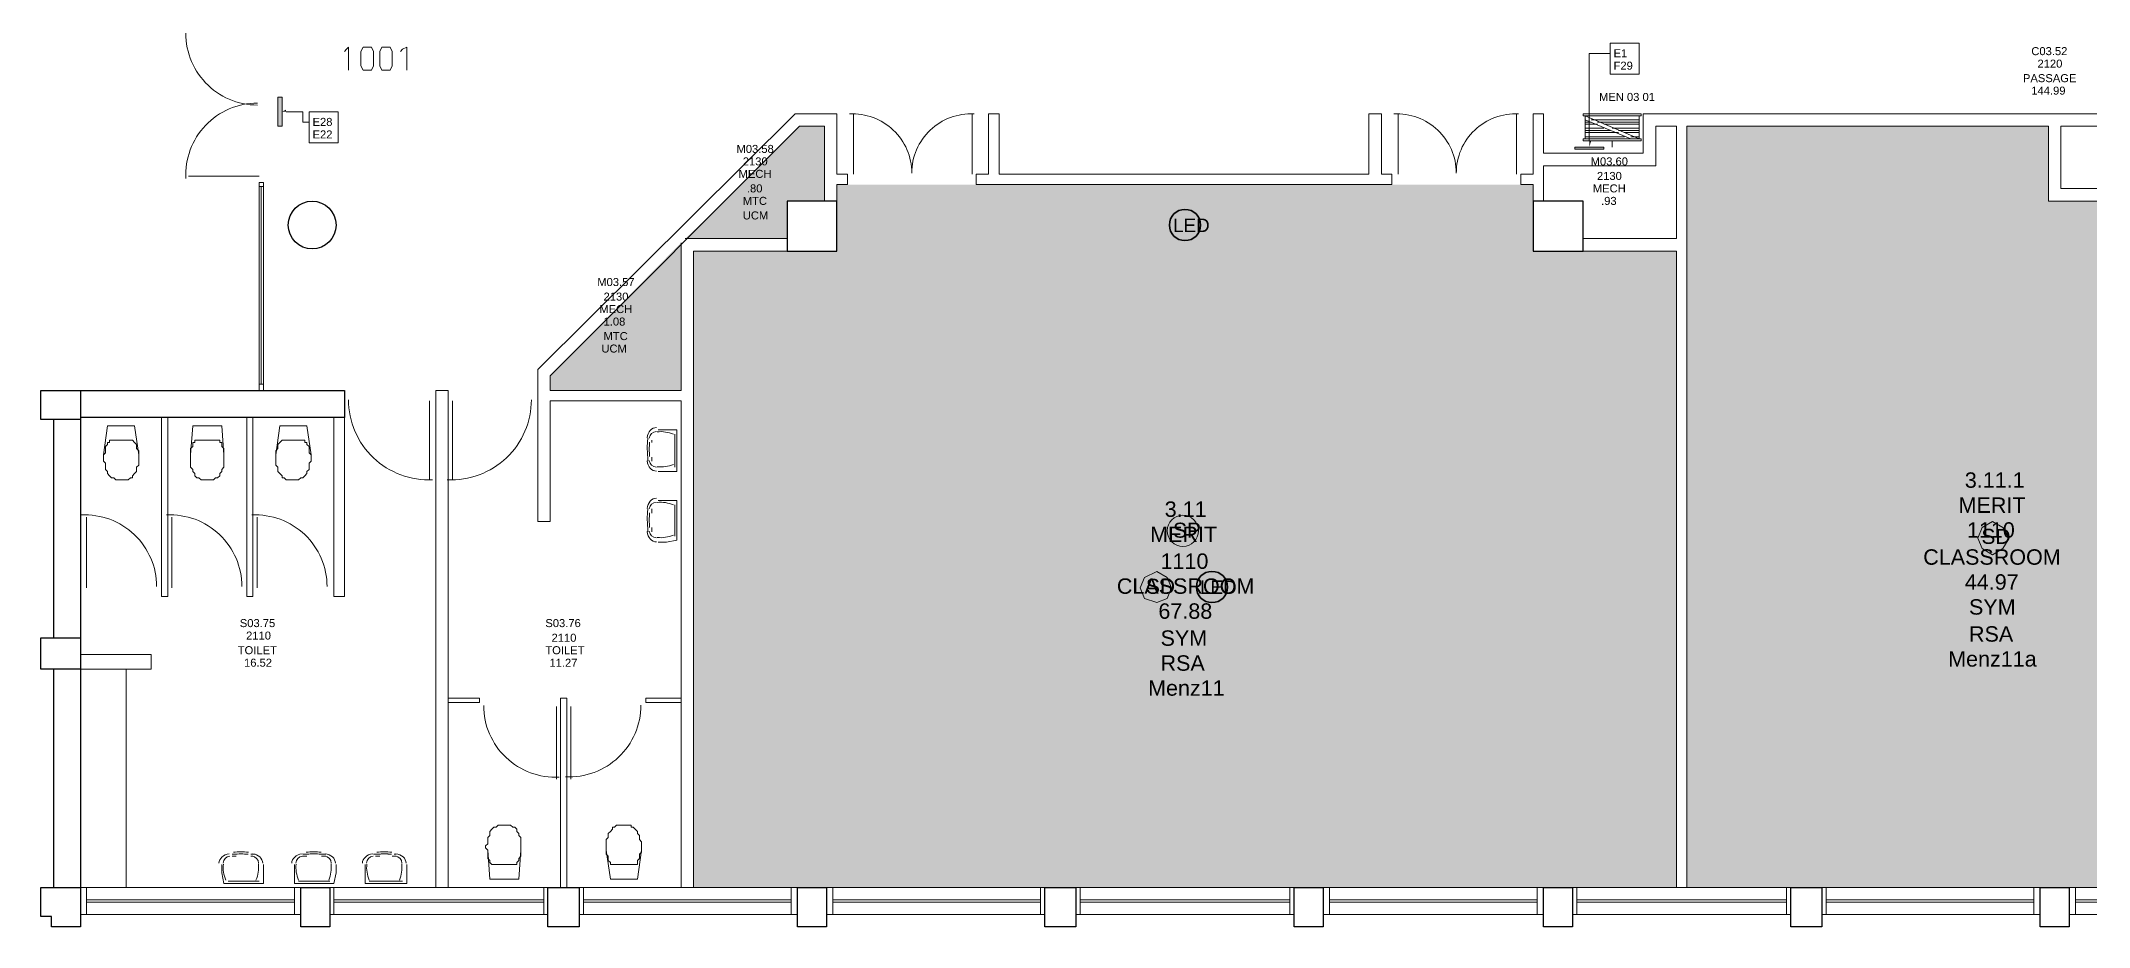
# Model space of a CAD drawing. Header units: millimetres. Extents: x -59 to 47, y 152 to 919.
# Drawn here: x -43.6 to -22.74, y 299.96 to 308.97 of the extents above; entities that cross this region are included whole.
import ezdxf

# ---------------------------------------------------------------- set-up
doc = ezdxf.new("R2010")
doc.units = ezdxf.units.MM
for name, color, linetype, true_color in [('PDF_0', 7, 'Continuous', 0xed1f24), ('PDF_014403$_PS_ELECTRONICS', 7, 'Continuous', 0xffff7f), ('PDF_014403$_ps_FIRE_ALARM', 7, 'Continuous', 0x37dd00), ('PDF_014403$_ps_LIGHTING', 7, 'Continuous', 0xffff7f), ('PDF_014403$HL-TMP', 7, 'Continuous', 0x99cde0)]:
    doc.layers.add(name, color=color, linetype=linetype, true_color=true_color)
for name, color, linetype in [('PDF_014403$_ps_TEXTBOLD$FIRE', 2, 'Continuous'), ('PDF_014403$BL', 7, 'Continuous'), ('PDF_014403$DR', 7, 'Continuous'), ('PDF_014403$FI', 7, 'Continuous'), ('PDF_014403$FI-DSG', 7, 'Continuous'), ('PDF_014403$PL-TOIL', 7, 'Continuous'), ('PDF_014403$WA', 7, 'Continuous'), ('PDF_014403$WA-COL', 7, 'Continuous'), ('PDF_014403$WA-EXT', 7, 'Continuous'), ('PDF_014403$WA-PART', 7, 'Continuous'), ('PDF_014403$WN', 7, 'Continuous'), ('PDF_Text', 7, 'Continuous')]:
    doc.layers.add(name, color=color, linetype=linetype)
doc.styles.add('PDF ArialMT', font='arial.ttf')

msp = doc.modelspace()

# ---------------------------------------------------------------- linework, layer by layer
at = {"layer": 'PDF_0', "color": 7, "lineweight": 0}
msp.add_lwpolyline([(-32.238, 303.26), (-32.132, 303.302), (-32.089, 303.408), (-32.132, 303.514), (-32.238, 303.577), (-32.365, 303.514), (-32.407, 303.408), (-32.365, 303.302)], close=True, dxfattribs=at)
at = {"layer": 'PDF_014403$_PS_ELECTRONICS', "lineweight": 0}
msp.add_lwpolyline([(-23.728, 303.747), (-23.623, 303.81), (-23.559, 303.916), (-23.623, 304.022), (-23.728, 304.085), (-23.834, 304.022), (-23.877, 303.916), (-23.834, 303.81)], close=True, dxfattribs=at)
msp.add_lwpolyline([(-23.728, 303.747), (-23.623, 303.81), (-23.559, 303.916), (-23.623, 304.022), (-23.728, 304.085), (-23.834, 304.022), (-23.877, 303.916), (-23.834, 303.81)], close=True, dxfattribs=at)
at = {"layer": 'PDF_014403$_ps_FIRE_ALARM', "lineweight": 18}
msp.add_circle((-31.973, 303.99), 0.159, dxfattribs=at)
msp.add_circle((-31.973, 303.99), 0.159, dxfattribs=at)
at = {"layer": 'PDF_014403$_ps_LIGHTING', "lineweight": 35}
for centre in [(-31.952, 307.102), (-31.952, 307.102), (-31.677, 303.418), (-31.677, 303.418)]:
    msp.add_circle(centre, 0.159, dxfattribs=at)
at = {"layer": 'PDF_014403$_ps_TEXTBOLD$FIRE', "lineweight": 20}
for points in [[(-40.514, 308.869), (-40.493, 308.89), (-40.472, 308.911), (-40.472, 308.679)], [(-39.942, 308.869), (-39.921, 308.89), (-39.879, 308.911), (-39.879, 308.679)]]:
    msp.add_lwpolyline(points, dxfattribs=at)
for points in [[(-40.302, 308.911), (-40.323, 308.911), (-40.345, 308.869), (-40.345, 308.806), (-40.345, 308.784), (-40.345, 308.721), (-40.323, 308.679), (-40.302, 308.679), (-40.281, 308.679), (-40.239, 308.679), (-40.218, 308.721), (-40.218, 308.784), (-40.218, 308.806), (-40.218, 308.869), (-40.239, 308.911), (-40.281, 308.911)], [(-40.091, 308.911), (-40.133, 308.911), (-40.154, 308.869), (-40.154, 308.806), (-40.154, 308.784), (-40.154, 308.721), (-40.133, 308.679), (-40.091, 308.679), (-40.048, 308.679), (-40.027, 308.721), (-40.027, 308.784), (-40.027, 308.806), (-40.027, 308.869), (-40.048, 308.911)]]:
    msp.add_lwpolyline(points, close=True, dxfattribs=at)
at = {"layer": 'PDF_014403$BL', "lineweight": 9}
for points in [[(-41.382, 307.536), (-41.382, 305.419)], [(-41.339, 305.419), (-41.339, 307.536)], [(-40.958, 300.36), (-43.202, 300.36)], [(-38.44, 300.36), (-40.662, 300.36)], [(-35.899, 300.36), (-38.122, 300.36)], [(-33.381, 300.36), (-35.603, 300.36)], [(-30.841, 300.36), (-33.063, 300.36)], [(-28.3, 300.36), (-30.544, 300.36)], [(-25.782, 300.36), (-28.004, 300.36)], [(-23.242, 300.36), (-25.464, 300.36)], [(-20.701, 300.36), (-22.945, 300.36)], [(-43.202, 300.085), (-40.958, 300.085)], [(-40.662, 300.085), (-38.44, 300.085)], [(-38.122, 300.085), (-35.899, 300.085)], [(-35.603, 300.085), (-33.381, 300.085)], [(-33.063, 300.085), (-30.841, 300.085)], [(-30.544, 300.085), (-28.3, 300.085)], [(-28.004, 300.085), (-25.782, 300.085)], [(-25.464, 300.085), (-23.242, 300.085)], [(-22.945, 300.085), (-20.701, 300.085)]]:
    msp.add_lwpolyline(points, dxfattribs=at)
at = {"layer": 'PDF_014403$DR', "lineweight": 0}
for points in [[(-34.101, 308.233, 0.429407), (-34.735, 307.631, 0.429407), (-35.37, 308.233)], [(-28.555, 308.233, 0.429407), (-29.189, 307.631, 0.429407), (-29.824, 308.233)]]:
    msp.add_lwpolyline(points, format="xyb", dxfattribs=at)
for points in [[(-35.328, 307.62), (-35.328, 308.234), (-35.328, 307.62)], [(-34.121, 307.62), (-34.121, 308.234), (-34.121, 307.62)], [(-29.782, 307.62), (-29.782, 308.234), (-29.782, 307.62)], [(-28.576, 307.62), (-28.576, 308.234), (-28.576, 307.62)], [(-41.382, 307.599), (-42.101, 307.599), (-41.382, 307.599)], [(-39.646, 305.313), (-39.646, 304.509), (-39.646, 305.313)], [(-39.413, 305.313), (-39.413, 304.509), (-39.413, 305.313)], [(-43.139, 303.408), (-43.139, 304.128), (-43.139, 303.408)], [(-42.271, 303.408), (-42.271, 304.128), (-42.271, 303.408)], [(-41.403, 303.408), (-41.403, 304.128), (-41.403, 303.408)], [(-38.355, 302.201), (-38.355, 301.461), (-38.355, 302.201)], [(-38.207, 302.201), (-38.207, 301.461), (-38.207, 302.201)]]:
    msp.add_lwpolyline(points, dxfattribs=at)
for centre, radius, start, end in [((-41.399, 309.053), 0.73, 177.0447, 270), ((-41.399, 307.613), 0.73, 90, 182.9553), ((-39.657, 305.324), 0.815, 179.9994, 272.9549), ((-39.424, 305.324), 0.815, 267.0451, 0.0006), ((-43.156, 303.422), 0.73, 0, 92.9553), ((-42.288, 303.422), 0.73, 0, 92.9553), ((-41.42, 303.422), 0.73, 0, 92.9553), ((-38.365, 302.212), 0.73, 179.9995, 272.9562), ((-38.224, 302.215), 0.73, 267.0447, 360)]:
    msp.add_arc(centre, radius, start, end, dxfattribs=at)
at = {"layer": 'PDF_014403$FI', "lineweight": 9}
for points in [[(-27.306, 308.234), (-27.306, 308.213), (-27.898, 308.213), (-27.898, 308.234)], [(-27.306, 307.959), (-27.898, 307.959), (-27.898, 307.98), (-27.877, 307.98), (-27.327, 307.98), (-27.306, 307.98)]]:
    msp.add_lwpolyline(points, close=True, dxfattribs=at)
for points in [[(-27.877, 307.98), (-27.877, 308.213), (-27.327, 308.213), (-27.327, 307.98), (-27.877, 308.213)], [(-27.411, 307.98), (-27.877, 308.171)], [(-27.877, 308.149), (-27.814, 308.149)], [(-27.75, 308.128), (-27.877, 308.128)], [(-27.327, 308.171), (-27.814, 308.171)], [(-27.75, 308.149), (-27.327, 308.149)], [(-27.327, 308.128), (-27.687, 308.128)], [(-27.877, 308.086), (-27.687, 308.086)], [(-27.623, 308.065), (-27.877, 308.065)], [(-27.877, 308.044), (-27.538, 308.044)], [(-27.475, 308.001), (-27.877, 308.001)], [(-27.602, 308.086), (-27.327, 308.086)], [(-27.602, 307.959), (-27.602, 307.895)], [(-27.327, 308.065), (-27.538, 308.065)], [(-27.475, 308.044), (-27.327, 308.044)], [(-27.327, 308.001), (-27.411, 308.001)]]:
    msp.add_lwpolyline(points, dxfattribs=at)
at = {"layer": 'PDF_014403$FI-DSG', "lineweight": 9}
for points in [[(-27.623, 308.954), (-27.327, 308.954), (-27.327, 308.636), (-27.623, 308.636)], [(-41.191, 308.403), (-41.191, 308.107), (-41.149, 308.107), (-41.149, 308.403)], [(-40.874, 308.255), (-40.577, 308.255), (-40.577, 307.938), (-40.874, 307.938)], [(-27.687, 307.895), (-27.983, 307.895), (-27.983, 307.874), (-27.687, 307.874)]]:
    msp.add_lwpolyline(points, close=True, dxfattribs=at)
for points in [[(-27.835, 307.959), (-27.835, 308.848), (-27.687, 308.848), (-27.623, 308.848)], [(-41.107, 308.255), (-40.937, 308.255), (-40.937, 308.149), (-40.874, 308.149)]]:
    msp.add_lwpolyline(points, dxfattribs=at)
at = {"layer": 'PDF_014403$FI-DSG', "transparency": 33554559}
for points in [[(-41.149, 308.403), (-41.191, 308.403), (-41.149, 308.107)], [(-41.191, 308.403), (-41.149, 308.107), (-41.191, 308.107)], [(-41.107, 308.255), (-41.149, 308.255), (-41.107, 308.276)], [(-27.814, 307.959), (-27.835, 307.895), (-27.835, 307.959)], [(-27.687, 307.895), (-27.983, 307.895), (-27.687, 307.874)], [(-27.983, 307.895), (-27.687, 307.874), (-27.983, 307.874)]]:
    msp.add_solid(points, dxfattribs=at)
at = {"layer": 'PDF_014403$HL-TMP', "color": 191, "lineweight": 0, "true_color": 0xbb77ff}
msp.add_lwpolyline([(-38.418, 305.419), (-38.418, 305.419), (-38.418, 305.419)], close=True, dxfattribs=at)
at = {"layer": 'PDF_014403$HL-TMP', "color": 191, "true_color": 0xbb77ff, "transparency": 33554559}
for points in [[(-35.878, 308.107), (-35.624, 307.345), (-36.64, 307.345)], [(-35.624, 308.107), (-35.878, 308.107), (-35.624, 307.345)], [(-36.005, 306.964), (-37.042, 306.964), (-36.64, 307.345)], [(-36.64, 307.345), (-36.005, 307.345), (-36.005, 307.345)], [(-36.005, 307.345), (-36.005, 307.345), (-36.64, 307.345)], [(-36.64, 307.345), (-36.005, 307.345), (-36.005, 306.964)], [(-36.005, 307.345), (-35.624, 307.345), (-35.624, 307.345)], [(-37.085, 306.922), (-37.085, 305.567), (-38.418, 305.567)], [(-36.005, 306.964), (-36.005, 306.964), (-37.042, 306.964)], [(-37.085, 305.567), (-38.418, 305.567), (-37.085, 305.419)], [(-38.418, 305.567), (-37.085, 305.419), (-38.418, 305.419)], [(-38.418, 305.419), (-37.085, 305.419), (-37.085, 305.419)]]:
    msp.add_solid(points, dxfattribs=at)
at = {"layer": 'PDF_014403$HL-TMP', "color": 172, "true_color": 0x0000cc, "transparency": 33554559}
for points in [[(-26.84, 308.107), (-23.157, 308.107), (-23.157, 308.107)], [(-23.157, 308.107), (-23.157, 308.107), (-26.84, 308.107)], [(-23.157, 308.107), (-26.84, 308.107), (-23.157, 307.345)], [(-26.84, 308.107), (-23.157, 307.345), (-26.84, 307.345)], [(-35.497, 307.514), (-28.406, 307.514), (-28.406, 307.514)], [(-28.406, 307.514), (-28.406, 307.514), (-35.497, 307.514)], [(-28.406, 307.514), (-35.497, 307.514), (-28.406, 307.345)], [(-35.497, 307.514), (-28.406, 307.345), (-35.497, 307.345)], [(-28.406, 307.345), (-35.497, 307.345), (-28.406, 306.837)], [(-35.497, 307.345), (-28.406, 306.837), (-35.497, 306.837)], [(-22.839, 307.345), (-22.839, 307.345), (-26.84, 307.345)], [(-22.839, 307.345), (-26.84, 307.345), (-23.157, 307.345)], [(-20.807, 307.345), (-26.84, 307.345), (-20.807, 306.837)], [(-26.84, 307.345), (-20.807, 306.837), (-26.84, 306.837)], [(-36.005, 306.837), (-35.815, 306.837), (-36.958, 306.837)], [(-35.497, 306.837), (-35.497, 306.837), (-36.958, 306.837)], [(-35.497, 306.837), (-36.958, 306.837), (-35.815, 306.837)], [(-36.958, 306.837), (-28.406, 306.837), (-28.406, 306.837)], [(-28.406, 306.837), (-28.406, 306.837), (-36.958, 306.837)], [(-26.946, 306.837), (-26.946, 306.837), (-36.958, 306.837)], [(-26.946, 306.837), (-36.958, 306.837), (-28.406, 306.837)], [(-26.946, 306.837), (-36.958, 306.837), (-26.946, 303.598)], [(-36.958, 306.837), (-26.946, 303.598), (-36.958, 303.598)], [(-20.617, 306.837), (-26.84, 306.837), (-20.617, 300.36)], [(-26.84, 306.837), (-20.617, 300.36), (-26.84, 300.36)], [(-26.946, 303.598), (-36.958, 303.598), (-26.946, 300.36)], [(-36.958, 303.598), (-26.946, 300.36), (-36.958, 300.36)]]:
    msp.add_solid(points, dxfattribs=at)
at = {"layer": 'PDF_014403$PL-TOIL', "lineweight": 9}
for points in [[(-42.631, 304.593), (-42.652, 304.572), (-42.673, 304.551), (-42.673, 304.53), (-42.694, 304.53), (-42.715, 304.509), (-42.736, 304.509), (-42.758, 304.509), (-42.779, 304.509), (-42.8, 304.509), (-42.821, 304.509), (-42.842, 304.509), (-42.863, 304.53), (-42.885, 304.53), (-42.906, 304.551), (-42.927, 304.572), (-42.927, 304.593), (-42.948, 304.614), (-42.948, 304.636), (-42.948, 304.657), (-42.948, 304.678), (-42.969, 304.699), (-42.969, 304.72), (-42.969, 304.741), (-42.969, 304.763), (-42.927, 305.059), (-42.652, 305.059), (-42.609, 304.763), (-42.609, 304.784), (-42.609, 304.805), (-42.631, 304.826), (-42.631, 304.847), (-42.631, 304.868), (-42.652, 304.89), (-42.673, 304.911), (-42.906, 304.911), (-42.906, 304.89), (-42.927, 304.89), (-42.927, 304.868), (-42.948, 304.847), (-42.948, 304.826), (-42.948, 304.805), (-42.948, 304.784), (-42.969, 304.763)], [(-41.763, 304.593), (-41.784, 304.572), (-41.784, 304.551), (-41.805, 304.53), (-41.826, 304.53), (-41.847, 304.509), (-41.869, 304.509), (-41.89, 304.509), (-41.911, 304.509), (-41.932, 304.509), (-41.953, 304.509), (-41.974, 304.509), (-41.996, 304.53), (-42.017, 304.53), (-42.038, 304.551), (-42.038, 304.572), (-42.059, 304.593), (-42.059, 304.614), (-42.08, 304.636), (-42.08, 304.657), (-42.08, 304.678), (-42.08, 304.699), (-42.08, 304.72), (-42.08, 304.741), (-42.08, 304.763), (-42.059, 305.059), (-41.763, 305.059), (-41.742, 304.763), (-41.742, 304.784), (-41.742, 304.805), (-41.742, 304.826), (-41.763, 304.847), (-41.763, 304.868), (-41.763, 304.89), (-41.784, 304.89), (-41.784, 304.911), (-42.038, 304.911), (-42.038, 304.89), (-42.059, 304.89), (-42.059, 304.868), (-42.059, 304.847), (-42.08, 304.826), (-42.08, 304.805), (-42.08, 304.784), (-42.08, 304.763)], [(-40.895, 304.593), (-40.895, 304.572), (-40.916, 304.551), (-40.937, 304.53), (-40.958, 304.53), (-40.98, 304.509), (-41.001, 304.509), (-41.022, 304.509), (-41.043, 304.509), (-41.064, 304.509), (-41.085, 304.509), (-41.107, 304.509), (-41.128, 304.53), (-41.149, 304.53), (-41.149, 304.551), (-41.17, 304.572), (-41.191, 304.593), (-41.191, 304.614), (-41.191, 304.636), (-41.212, 304.657), (-41.212, 304.678), (-41.212, 304.699), (-41.212, 304.72), (-41.212, 304.741), (-41.212, 304.763), (-41.17, 305.059), (-40.895, 305.059), (-40.853, 304.763), (-40.874, 304.784), (-40.874, 304.805), (-40.874, 304.826), (-40.874, 304.847), (-40.895, 304.868), (-40.895, 304.89), (-40.916, 304.89), (-40.916, 304.911), (-41.149, 304.911), (-41.17, 304.89), (-41.191, 304.868), (-41.191, 304.847), (-41.191, 304.826), (-41.212, 304.805), (-41.212, 304.784), (-41.212, 304.763)], [(-37.318, 304.593), (-37.233, 304.593), (-37.127, 304.593), (-37.127, 305.017), (-37.233, 305.017), (-37.318, 305.017)], [(-37.148, 304.974), (-37.148, 304.636)], [(-42.779, 304.509), (-42.758, 304.509), (-42.736, 304.509), (-42.715, 304.509), (-42.694, 304.53), (-42.673, 304.53), (-42.673, 304.551), (-42.652, 304.572), (-42.631, 304.593), (-42.631, 304.614), (-42.631, 304.636), (-42.609, 304.657), (-42.609, 304.678), (-42.609, 304.699), (-42.609, 304.72), (-42.609, 304.741), (-42.609, 304.763)], [(-41.911, 304.509), (-41.89, 304.509), (-41.869, 304.509), (-41.847, 304.509), (-41.826, 304.53), (-41.805, 304.53), (-41.784, 304.551), (-41.784, 304.572), (-41.763, 304.593), (-41.763, 304.614), (-41.742, 304.636), (-41.742, 304.657), (-41.742, 304.678), (-41.742, 304.699), (-41.742, 304.72), (-41.742, 304.741), (-41.742, 304.763)], [(-41.043, 304.509), (-41.022, 304.509), (-41.001, 304.509), (-40.98, 304.509), (-40.958, 304.53), (-40.937, 304.53), (-40.916, 304.551), (-40.895, 304.572), (-40.895, 304.593), (-40.874, 304.614), (-40.874, 304.636), (-40.874, 304.657), (-40.874, 304.678), (-40.853, 304.699), (-40.853, 304.72), (-40.853, 304.741), (-40.853, 304.763)], [(-37.318, 303.874), (-37.233, 303.874), (-37.127, 303.895), (-37.127, 304.297), (-37.233, 304.297), (-37.318, 304.297)], [(-37.148, 304.255), (-37.148, 303.937)], [(-42.736, 302.582), (-42.736, 300.36)], [(-38.884, 300.995), (-38.905, 300.995), (-38.926, 300.995), (-38.948, 300.995), (-38.969, 300.974), (-38.99, 300.974), (-39.011, 300.953), (-39.032, 300.931), (-39.032, 300.91), (-39.032, 300.889), (-39.053, 300.868), (-39.053, 300.847), (-39.053, 300.826), (-39.053, 300.804), (-39.075, 300.783), (-39.075, 300.762), (-39.053, 300.741)], [(-39.032, 300.91), (-39.032, 300.931), (-39.011, 300.953), (-38.99, 300.974), (-38.969, 300.974), (-38.948, 300.995), (-38.926, 300.995), (-38.905, 300.995), (-38.884, 300.995), (-38.863, 300.995), (-38.842, 300.995), (-38.821, 300.995), (-38.799, 300.974), (-38.778, 300.974), (-38.757, 300.953), (-38.757, 300.931), (-38.736, 300.91), (-38.736, 300.889), (-38.715, 300.868), (-38.715, 300.847), (-38.715, 300.826), (-38.715, 300.804), (-38.715, 300.783), (-38.715, 300.762), (-38.715, 300.741), (-38.736, 300.445), (-39.032, 300.445), (-39.053, 300.741), (-39.053, 300.72), (-39.053, 300.699), (-39.053, 300.677), (-39.053, 300.656), (-39.032, 300.635), (-39.032, 300.614), (-39.011, 300.593), (-38.757, 300.593), (-38.757, 300.614), (-38.736, 300.635), (-38.736, 300.656), (-38.715, 300.677), (-38.715, 300.699), (-38.715, 300.72), (-38.715, 300.741)], [(-37.826, 300.91), (-37.805, 300.931), (-37.783, 300.953), (-37.783, 300.974), (-37.762, 300.974), (-37.741, 300.995), (-37.72, 300.995), (-37.699, 300.995), (-37.678, 300.995), (-37.656, 300.995), (-37.614, 300.995), (-37.593, 300.995), (-37.593, 300.974), (-37.572, 300.974), (-37.551, 300.953), (-37.529, 300.931), (-37.529, 300.91), (-37.508, 300.889), (-37.508, 300.868), (-37.508, 300.847), (-37.487, 300.826), (-37.487, 300.804), (-37.487, 300.783), (-37.487, 300.762), (-37.487, 300.741), (-37.529, 300.445), (-37.805, 300.445), (-37.847, 300.741), (-37.847, 300.72), (-37.847, 300.699), (-37.826, 300.677), (-37.826, 300.656), (-37.826, 300.635), (-37.805, 300.614), (-37.805, 300.593), (-37.783, 300.593), (-37.551, 300.593), (-37.529, 300.593), (-37.529, 300.614), (-37.529, 300.635), (-37.508, 300.656), (-37.508, 300.677), (-37.508, 300.699), (-37.487, 300.72), (-37.487, 300.741)], [(-37.678, 300.995), (-37.699, 300.995), (-37.72, 300.995), (-37.741, 300.995), (-37.762, 300.974), (-37.783, 300.974), (-37.783, 300.953), (-37.805, 300.931), (-37.826, 300.91), (-37.826, 300.889), (-37.826, 300.868), (-37.847, 300.847), (-37.847, 300.826), (-37.847, 300.804), (-37.847, 300.783), (-37.847, 300.762), (-37.847, 300.741)], [(-41.615, 300.699), (-41.657, 300.699)], [(-41.424, 300.699), (-41.466, 300.699)], [(-39.985, 300.699), (-40.006, 300.699)], [(-41.763, 300.593), (-41.763, 300.508), (-41.742, 300.402), (-41.339, 300.402), (-41.339, 300.508), (-41.339, 300.593)], [(-41.382, 300.423), (-41.699, 300.423)], [(-41.022, 300.593), (-41.022, 300.508), (-41.022, 300.402), (-40.62, 300.402), (-40.599, 300.508), (-40.599, 300.593)], [(-40.662, 300.423), (-40.98, 300.423)], [(-40.302, 300.593), (-40.302, 300.508), (-40.302, 300.402), (-39.879, 300.402), (-39.879, 300.508), (-39.879, 300.593)], [(-39.921, 300.423), (-40.26, 300.423)]]:
    msp.add_lwpolyline(points, dxfattribs=at)
for points in [[(-37.335, 304.999, 0.384807), (-37.408, 304.932, -0.384807)], [(-37.405, 304.893, 0.047774), (-37.405, 304.745, -0.047774)], [(-37.408, 304.706, 0.384834), (-37.335, 304.639, -0.384834)], [(-37.405, 304.173, 0.047774), (-37.405, 304.025, -0.047774)], [(-37.335, 304.279, 0.384807), (-37.408, 304.213, -0.384807)], [(-37.408, 303.986, 0.384834), (-37.335, 303.919, -0.384834)], [(-41.682, 300.68, 0.384834), (-41.748, 300.607, -0.384834)], [(-41.494, 300.698, 0.047774), (-41.642, 300.698, -0.047774)], [(-41.388, 300.607, 0.384807), (-41.455, 300.68, -0.384807)], [(-40.941, 300.68, 0.384834), (-41.007, 300.607, -0.384834)], [(-40.647, 300.607, 0.384807), (-40.714, 300.68, -0.384807)], [(-40.221, 300.68, 0.384834), (-40.288, 300.607, -0.384834)], [(-39.928, 300.607, 0.384807), (-39.994, 300.68, -0.384807)]]:
    msp.add_lwpolyline(points, format="xyb", close=True, dxfattribs=at)
for points in [[(-37.424, 304.932), (-37.426, 304.895, 0.047856), (-37.424, 304.741), (-37.424, 304.699)], [(-37.424, 304.212), (-37.426, 304.175, 0.047856), (-37.424, 304.022), (-37.424, 303.979)], [(-40.704, 300.699), (-40.753, 300.698, 0.047774), (-40.895, 300.699), (-40.937, 300.699)], [(-40.182, 300.698, -0.047774), (-40.034, 300.698, 0.047774), (-40.175, 300.699), (-40.218, 300.699)]]:
    msp.add_lwpolyline(points, format="xyb", dxfattribs=at)
for points in [[(-37.381, 304.89), (-37.381, 304.911)], [(-37.381, 304.699), (-37.381, 304.741)], [(-37.381, 304.17), (-37.381, 304.212)], [(-37.381, 303.979), (-37.381, 304.022)], [(-41.657, 300.677), (-41.615, 300.677)], [(-41.466, 300.677), (-41.445, 300.677)], [(-40.937, 300.677), (-40.895, 300.677)], [(-40.747, 300.677), (-40.704, 300.677)], [(-40.196, 300.677), (-40.154, 300.677)], [(-40.027, 300.677), (-39.985, 300.677)]]:
    msp.add_lwpolyline(points, close=True, dxfattribs=at)
for centre, radius, start, end in [((-37.292, 304.663), 0.336, 67.1573, 96.0275), ((-37.292, 304.975), 0.335, 264.0757, 292.7396), ((-37.292, 303.944), 0.336, 67.1573, 96.0275), ((-37.292, 304.255), 0.335, 264.0757, 292.7396), ((-41.413, 300.564), 0.335, 174.0757, 202.7396), ((-41.568, 299.927), 0.796, 84.5202, 95.4798), ((-41.724, 300.564), 0.336, 337.1573, 6.0275), ((-40.672, 300.564), 0.335, 174.0757, 202.7396), ((-40.827, 299.927), 0.796, 84.5202, 95.4798), ((-40.827, 299.927), 0.775, 84.5297, 95.4703), ((-40.983, 300.564), 0.336, 337.1573, 6.0275), ((-39.952, 300.564), 0.335, 174.0757, 202.7396), ((-40.108, 299.927), 0.796, 84.5202, 95.4798), ((-40.263, 300.564), 0.336, 337.1573, 6.0275)]:
    msp.add_arc(centre, radius, start, end, dxfattribs=at)
for points in [[(-37.335, 305.041), (-37.384, 305.041), (-37.424, 304.996), (-37.429, 304.937)], [(-37.429, 304.701), (-37.424, 304.642), (-37.384, 304.597), (-37.335, 304.597)], [(-37.335, 304.322), (-37.384, 304.322), (-37.424, 304.276), (-37.429, 304.217)], [(-37.429, 303.982), (-37.424, 303.922), (-37.384, 303.877), (-37.335, 303.877)], [(-41.686, 300.701), (-41.745, 300.696), (-41.791, 300.655), (-41.791, 300.607)], [(-41.346, 300.607), (-41.346, 300.656), (-41.391, 300.696), (-41.451, 300.701)], [(-40.945, 300.701), (-41.004, 300.696), (-41.05, 300.655), (-41.05, 300.607)], [(-40.605, 300.607), (-40.605, 300.656), (-40.65, 300.696), (-40.71, 300.701)], [(-40.225, 300.701), (-40.285, 300.696), (-40.33, 300.655), (-40.33, 300.607)], [(-39.885, 300.607), (-39.885, 300.656), (-39.931, 300.696), (-39.99, 300.701)]]:
    msp.add_open_spline(points, degree=3, dxfattribs=at)
at = {"layer": 'PDF_014403$WA', "lineweight": 20}
for points in [[(-35.497, 307.345), (-35.497, 307.514), (-35.391, 307.514), (-35.391, 307.62), (-35.497, 307.62), (-35.497, 308.234), (-35.921, 308.234), (-38.545, 305.63), (-38.545, 304.085), (-38.418, 304.085), (-38.418, 305.313), (-37.085, 305.313), (-37.085, 300.36)], [(-35.624, 307.345), (-35.624, 308.107), (-35.878, 308.107), (-38.418, 305.567), (-38.418, 305.419), (-37.085, 305.419), (-37.085, 306.922)], [(-28.406, 307.345), (-28.406, 307.514), (-28.533, 307.514), (-28.533, 307.62), (-28.406, 307.62), (-28.406, 308.234), (-28.3, 308.234), (-28.3, 307.832), (-27.284, 307.832), (-27.284, 308.234), (-22.48, 308.234), (-22.48, 307.345), (-23.157, 307.345), (-23.157, 308.107), (-26.84, 308.107), (-26.84, 300.36)], [(-27.898, 306.964), (-26.946, 306.964), (-26.946, 308.107), (-27.157, 308.107), (-27.157, 307.705), (-28.3, 307.705), (-28.3, 307.345)], [(-37.042, 306.964), (-36.005, 306.964)], [(-36.958, 300.36), (-36.958, 306.837), (-36.005, 306.837)], [(-27.898, 306.837), (-26.946, 306.837), (-26.946, 300.36)], [(-39.456, 300.36), (-39.456, 305.419), (-39.583, 305.419), (-39.583, 300.36)], [(-40.62, 305.144), (-40.62, 303.323), (-40.514, 303.323), (-40.514, 305.144)], [(-43.202, 302.731), (-42.482, 302.731), (-42.482, 302.582), (-43.202, 302.582)]]:
    msp.add_lwpolyline(points, dxfattribs=at)
for points in [[(-30.079, 307.62), (-33.846, 307.62), (-33.846, 308.234), (-33.952, 308.234), (-33.952, 307.62), (-34.079, 307.62), (-34.079, 307.514), (-29.846, 307.514), (-29.846, 307.62), (-29.952, 307.62), (-29.952, 308.234), (-30.079, 308.234)], [(-22.585, 308.107), (-22.585, 307.472), (-23.03, 307.472), (-23.03, 308.107)]]:
    msp.add_lwpolyline(points, close=True, dxfattribs=at)
at = {"layer": 'PDF_014403$WA-COL', "lineweight": 25}
for points in [[(-36.005, 306.837), (-35.497, 306.837), (-35.497, 307.345), (-36.005, 307.345)], [(-28.406, 306.837), (-27.898, 306.837), (-27.898, 307.345), (-28.406, 307.345)], [(-43.604, 305.122), (-43.604, 305.419), (-43.202, 305.419), (-43.202, 305.122)], [(-43.604, 302.582), (-43.604, 302.9), (-43.202, 302.9), (-43.202, 302.582)], [(-43.604, 300.36), (-43.202, 300.36), (-43.202, 299.958), (-43.498, 299.958), (-43.498, 300.064), (-43.604, 300.064)], [(-40.958, 300.36), (-40.662, 300.36), (-40.662, 299.958), (-40.958, 299.958)], [(-38.44, 300.36), (-38.122, 300.36), (-38.122, 299.958), (-38.44, 299.958)], [(-35.899, 300.36), (-35.603, 300.36), (-35.603, 299.958), (-35.899, 299.958)], [(-33.381, 300.36), (-33.063, 300.36), (-33.063, 299.958), (-33.381, 299.958)], [(-30.841, 300.36), (-30.544, 300.36), (-30.544, 299.958), (-30.841, 299.958)], [(-28.3, 300.36), (-28.004, 300.36), (-28.004, 299.958), (-28.3, 299.958)], [(-25.782, 300.36), (-25.464, 300.36), (-25.464, 299.958), (-25.782, 299.958)], [(-23.242, 300.36), (-22.945, 300.36), (-22.945, 299.958), (-23.242, 299.958)]]:
    msp.add_lwpolyline(points, close=True, dxfattribs=at)
msp.add_circle((-40.842, 307.102), 0.243, dxfattribs=at)
at = {"layer": 'PDF_014403$WA-EXT', "lineweight": 25}
for points in [[(-43.202, 305.419), (-40.514, 305.419), (-40.514, 305.144), (-43.202, 305.144)], [(-43.477, 305.122), (-43.477, 302.9)], [(-43.202, 305.122), (-43.202, 302.9)], [(-43.477, 302.582), (-43.477, 300.36)], [(-43.202, 302.582), (-43.202, 300.36)]]:
    msp.add_lwpolyline(points, dxfattribs=at)
at = {"layer": 'PDF_014403$WA-PART', "lineweight": 18}
for points in [[(-42.377, 305.144), (-42.377, 303.323), (-42.313, 303.323), (-42.313, 305.144)], [(-41.509, 305.144), (-41.509, 303.323), (-41.445, 303.323), (-41.445, 305.144)], [(-39.456, 302.244), (-39.138, 302.244), (-39.138, 302.286), (-39.456, 302.286)], [(-38.249, 300.36), (-38.249, 302.286), (-38.313, 302.286), (-38.313, 300.36)], [(-37.085, 302.286), (-37.445, 302.286), (-37.445, 302.244), (-37.085, 302.244)]]:
    msp.add_lwpolyline(points, dxfattribs=at)
at = {"layer": 'PDF_014403$WN', "lineweight": 0}
for points in [[(-41.339, 307.536), (-41.382, 307.536)], [(-41.382, 305.482), (-41.339, 305.482), (-41.339, 307.493), (-41.382, 307.493)], [(-41.361, 307.493), (-41.361, 305.482)], [(-41.382, 305.419), (-41.339, 305.419)], [(-43.202, 300.36), (-43.202, 300.085)], [(-43.139, 300.36), (-43.139, 300.085)], [(-43.139, 300.233), (-41.022, 300.233)], [(-43.139, 300.212), (-41.022, 300.212)], [(-41.022, 300.085), (-41.022, 300.36)], [(-40.958, 300.085), (-40.958, 300.36)], [(-40.662, 300.36), (-40.662, 300.085)], [(-40.62, 300.36), (-40.62, 300.085)], [(-40.62, 300.233), (-38.482, 300.233)], [(-40.62, 300.212), (-38.482, 300.212)], [(-38.482, 300.085), (-38.482, 300.36)], [(-38.44, 300.085), (-38.44, 300.36)], [(-38.122, 300.36), (-38.122, 300.085)], [(-38.08, 300.36), (-38.08, 300.085)], [(-38.08, 300.233), (-35.963, 300.233)], [(-38.08, 300.212), (-35.963, 300.212)], [(-35.963, 300.085), (-35.963, 300.36)], [(-35.899, 300.085), (-35.899, 300.36)], [(-35.603, 300.36), (-35.603, 300.085)], [(-35.54, 300.36), (-35.54, 300.085)], [(-35.54, 300.233), (-33.423, 300.233)], [(-35.54, 300.212), (-33.423, 300.212)], [(-33.423, 300.085), (-33.423, 300.36)], [(-33.381, 300.085), (-33.381, 300.36)], [(-33.063, 300.36), (-33.063, 300.085)], [(-33.021, 300.36), (-33.021, 300.085)], [(-33.021, 300.233), (-30.883, 300.233)], [(-33.021, 300.212), (-30.883, 300.212)], [(-30.883, 300.085), (-30.883, 300.36)], [(-30.841, 300.085), (-30.841, 300.36)], [(-30.544, 300.36), (-30.544, 300.085)], [(-30.481, 300.36), (-30.481, 300.085)], [(-30.481, 300.233), (-28.364, 300.233)], [(-30.481, 300.212), (-28.364, 300.212)], [(-28.364, 300.085), (-28.364, 300.36)], [(-28.3, 300.085), (-28.3, 300.36)], [(-28.004, 300.36), (-28.004, 300.085)], [(-27.962, 300.36), (-27.962, 300.085)], [(-27.962, 300.233), (-25.824, 300.233)], [(-27.962, 300.212), (-25.824, 300.212)], [(-25.824, 300.085), (-25.824, 300.36)], [(-25.782, 300.085), (-25.782, 300.36)], [(-25.464, 300.36), (-25.464, 300.085)], [(-25.422, 300.36), (-25.422, 300.085)], [(-25.422, 300.233), (-23.305, 300.233)], [(-25.422, 300.212), (-23.305, 300.212)], [(-23.305, 300.085), (-23.305, 300.36)], [(-23.242, 300.085), (-23.242, 300.36)], [(-22.945, 300.36), (-22.945, 300.085)], [(-22.882, 300.36), (-22.882, 300.085)], [(-22.882, 300.233), (-20.765, 300.233)], [(-22.882, 300.212), (-20.765, 300.212)]]:
    msp.add_lwpolyline(points, dxfattribs=at)

# ---------------------------------------------------------------- texts
at = {"layer": 'PDF_Text', "attachment_point": 4, "style": 'PDF ArialMT'}
for s, insert, char_height in [('E1', (-27.587, 308.85), 0.0815), ('F29', (-27.587, 308.723), 0.0815), ('C03.52', (-23.332, 308.871), 0.0815), ('2120', (-23.269, 308.744), 0.0815), ('PASSAGE', (-23.417, 308.596), 0.0815), ('MEN 03 01', (-27.735, 308.405), 0.0815), ('144.99', (-23.332, 308.469), 0.0815), ('E28', (-40.838, 308.151), 0.0815), ('E22', (-40.838, 308.024), 0.0815), ('M03.58', (-36.52, 307.876), 0.0815), ('2130', (-36.456, 307.749), 0.0815), ('M03.60', (-27.82, 307.749), 0.0815), ('MECH', (-36.499, 307.622), 0.0815), ('.80', (-36.414, 307.474), 0.0815), ('MECH', (-27.798, 307.474), 0.0815), ('2130', (-27.756, 307.601), 0.0815), ('MTC', (-36.456, 307.347), 0.0815), ('.93', (-27.714, 307.347), 0.0815), ('UCM', (-36.456, 307.199), 0.0815), ('M03.57', (-37.938, 306.521), 0.0815), ('MECH', (-37.917, 306.246), 0.0815), ('2130', (-37.874, 306.373), 0.0815), ('1.08', (-37.874, 306.119), 0.0815), ('UCM', (-37.896, 305.844), 0.0815), ('MTC', (-37.874, 305.971), 0.0815), ('3.11.1', (-24.009, 304.505), 0.1569), ('3.11', (-32.159, 304.209), 0.1569), ('MERIT', (-24.073, 304.251), 0.1569), ('MERIT', (-32.307, 303.955), 0.1569), ('1110', (-23.988, 303.997), 0.1569), ('SD', (-23.84, 303.932), 0.1528), ('1110', (-32.201, 303.68), 0.1569), ('CLASSROOM', (-24.433, 303.722), 0.1569), ('44.97', (-24.009, 303.468), 0.1569), ('CLASSROOM', (-32.646, 303.426), 0.1569), ('SD', (-32.35, 303.424), 0.1528), ('67.88', (-32.223, 303.172), 0.1569), ('SYM', (-23.967, 303.214), 0.1569), ('S03.75', (-41.579, 303.05), 0.0815), ('2110', (-41.515, 302.923), 0.0815), ('S03.76', (-38.467, 303.05), 0.0815), ('2110', (-38.404, 302.901), 0.0815), ('SYM', (-32.201, 302.897), 0.1569), ('RSA', (-23.967, 302.939), 0.1569), ('TOILET', (-41.6, 302.774), 0.0815), ('16.52', (-41.536, 302.647), 0.0815), ('TOILET', (-38.467, 302.774), 0.0815), ('11.27', (-38.425, 302.647), 0.0815), ('RSA', (-32.201, 302.643), 0.1569), ('Menz11a', (-24.179, 302.685), 0.1569), ('Menz11', (-32.328, 302.389), 0.1569)]:
    msp.add_mtext(s, dxfattribs=dict(at, insert=insert, char_height=char_height))
at = {"layer": 'PDF_Text', "color": 82, "true_color": 0x37dd00, "attachment_point": 4, "style": 'PDF ArialMT'}
for s, insert, char_height in [('LED', (-32.074, 307.099), 0.1375), ('SP', (-32.074, 303.995), 0.1528), ('LED', (-31.799, 303.416), 0.1375)]:
    msp.add_mtext(s, dxfattribs=dict(at, insert=insert, char_height=char_height))

doc.saveas('drawing.dxf')
